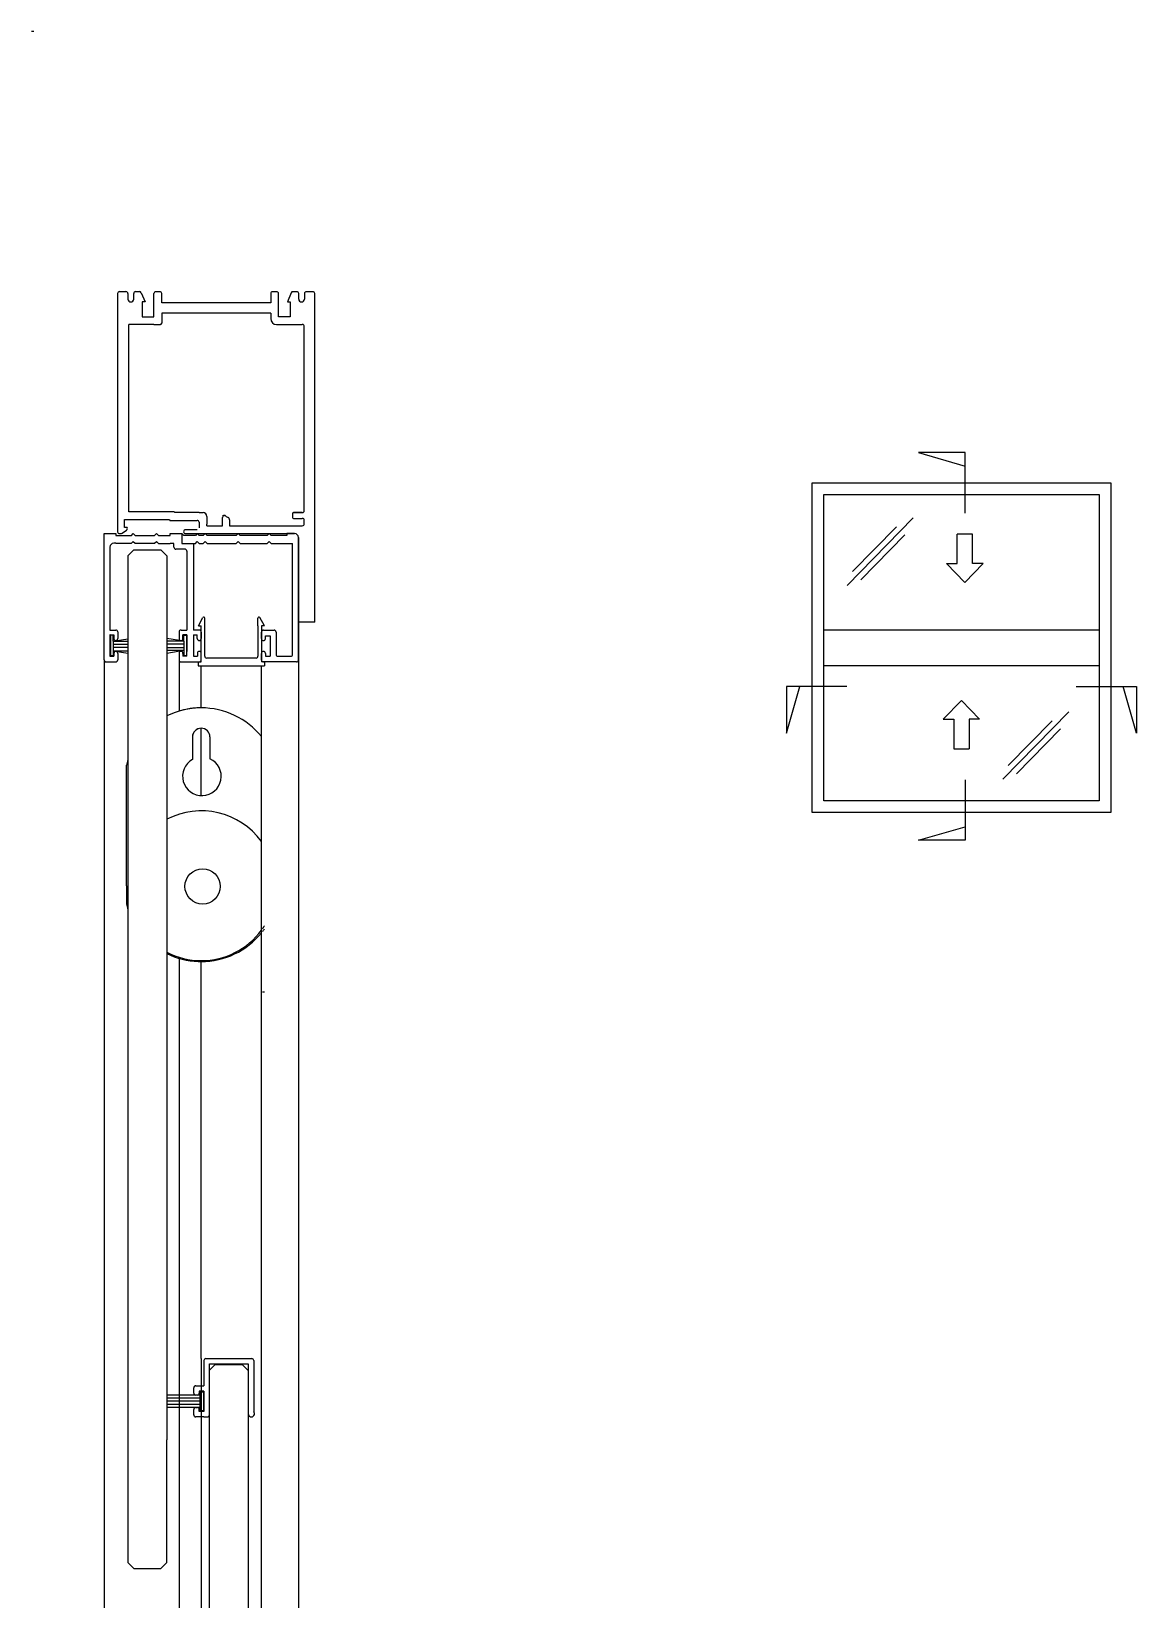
# Model space of a CAD drawing. Header units: millimetres. Extents: x -79 to 831, y -328 to 481.
# Drawn here: x -70.5 to 213.7, y 78.2 to 481.5 of the extents above; entities that cross this region are included whole.
import ezdxf

# ---------------------------------------------------------------- set-up
doc = ezdxf.new("R2010")
doc.units = ezdxf.units.MM
for name, color, linetype in [('cog', 50, 'Continuous'), ('frame', 22, 'Continuous'), ('glass', 170, 'Continuous'), ('guides', 94, 'Continuous'), ('layout', 18, 'Continuous'), ('seals', 111, 'Continuous')]:
    doc.layers.add(name, color=color, linetype=linetype)

msp = doc.modelspace()

# ---------------------------------------------------------------- linework, layer by layer
at = {"color": 7}
for p, q in [((-1.864, 319.823), (-1.864, 351.33)), ((-1.864, 351.323), (-1.864, -126.979)), ((-1.864, 349.823), (-1.864, 351.323)), ((-1.864, 351.323), (-1.864, 277.715))]:
    msp.add_line(p, q, dxfattribs=at)
at = {"layer": 'cog', "color": 1}
for p, q in [((-29.114, 300.026), (-29.114, 294.491)), ((-24.614, 300.026), (-24.614, 294.491)), ((-29.114, 294.491), (-29.114, 294.249)), ((-24.614, 294.491), (-24.614, 294.431)), ((-46.114, 261.776), (-46.114, 292.792)), ((-46.114, 261.776), (-46.114, 257.01))]:
    msp.add_line(p, q, dxfattribs=at)
at = {"layer": 'cog', "color": 94}
for p in [(-27.608, 242.291), (-26.864, 242.526)]:
    msp.add_line(p, (-26.864, 242.276), dxfattribs=at)
at = {"layer": 'cog', "color": 7}
msp.add_line((-10.615, 234.385), (-11.114, 234.385), dxfattribs=at)
at = {"layer": 'cog', "color": 1}
msp.add_circle((-26.499, 261.598), 4.546, dxfattribs=at)
for centre, radius, start, end in [((-26.825, 287.533), 19.993, 90.11269, 116.38897), ((-26.904, 287.533), 19.993, 38.9969, 89.88731), ((-26.864, 300.026), 2.25, 0, 180), ((-26.864, 300.026), 2.25, 109.28608, 180), ((-26.686, 289.914), 4.969, 119.25376, 65.35841), ((-26.825, 287.533), 19.993, 160.84666, 164.74953), ((-26.864, 261.776), 19.25, 36.37526, 117.36275), ((-26.825, 262.27), 19.993, 195.25047, 199.144), ((-26.864, 261.776), 19.25, 270, 323.62474), ((-26.904, 262.27), 19.993, 270.11269, 321.0031), ((-26.864, 261.776), 19.25, 242.63406, 270), ((-26.825, 262.27), 19.993, 243.60559, 267.75709)]:
    msp.add_arc(centre, radius, start, end, dxfattribs=at)
at = {"layer": 'cog', "color": 94}
for centre, radius, start, end in [((-26.825, 287.533), 19.993, 90.11269, 106.67209), ((-26.864, 261.776), 19.25, 324.9032, 327.57672), ((-12.301, 251.318), 1.77, 312.08448, 340.42353)]:
    msp.add_arc(centre, radius, start, end, dxfattribs=at)
at = {"layer": 'frame', "color": 22}
for p, q in [((-48.362, 414.041), (-48.362, 352.823)), ((-47.862, 414.541), (-46.222, 414.541)), ((-45.722, 414.041), (-45.722, 412.651)), ((-44.222, 412.651), (-44.222, 414.041)), ((-43.722, 414.541), (-42.752, 414.541)), ((-42.292, 414.237), (-41.309, 411.929)), ((-42.033, 411.929), (-42.033, 408.099)), ((-41.309, 411.929), (-42.033, 411.929)), ((-39.033, 408.099), (-39.033, 414.039)), ((-37.533, 414.539), (-38.533, 414.539)), ((-37.033, 411.689), (-37.033, 414.039)), ((-8.993, 411.689), (-37.033, 411.689)), ((-8.993, 414.039), (-8.993, 411.689)), ((-7.493, 414.539), (-8.493, 414.539)), ((-6.993, 408.098), (-6.993, 414.039)), ((-3.734, 414.235), (-4.717, 411.928)), ((-4.717, 411.928), (-3.993, 411.928)), ((-3.993, 411.928), (-3.993, 408.098)), ((-2.304, 414.539), (-3.274, 414.539)), ((-1.804, 412.649), (-1.804, 414.039)), ((-0.304, 414.039), (-0.304, 412.649)), ((1.836, 414.539), (0.196, 414.539)), ((2.336, 329.539), (2.336, 414.039)), ((-42.033, 408.099), (-39.033, 408.099)), ((-37.033, 408.989), (-37.033, 406.399)), ((-8.993, 408.989), (-37.033, 408.989)), ((-8.993, 408.989), (-8.993, 407.599)), ((-3.993, 408.098), (-6.993, 408.098)), ((-45.462, 357.961), (-45.462, 406.099)), ((-39.033, 406.099), (-45.462, 406.099)), ((-39.033, 406.099), (-37.333, 406.099)), ((-7.493, 406.099), (-0.864, 406.099)), ((-0.364, 358.238), (-0.364, 405.599)), ((-46.553, 355.928), (-35.053, 355.928)), ((-46.553, 353.866), (-46.553, 355.928)), ((-33.871, 357.961), (-45.462, 357.961)), ((-35.053, 355.928), (-35.053, 355.928)), ((-35.053, 355.928), (-34.903, 355.733)), ((-34.903, 355.733), (-27.903, 355.738)), ((-33.684, 357.738), (-33.871, 357.961)), ((-27.403, 357.738), (-33.684, 357.738)), ((-27.403, 357.738), (-26.403, 357.738)), ((-27.403, 355.238), (-27.402, 353.824)), ((-25.403, 356.738), (-25.403, 354.738)), ((-21.403, 357.008), (-20.903, 357.008)), ((-21.403, 354.338), (-21.403, 356.508)), ((-20.473, 356.764), (-19.948, 356.465)), ((-19.594, 355.856), (-19.594, 354.338)), ((-3.364, 357.538), (-3.364, 356.438)), ((-3.164, 357.738), (-0.864, 357.738)), ((-0.864, 357.738), (-3.164, 357.738)), ((-3.164, 356.238), (-0.864, 356.238)), ((-0.364, 354.838), (-0.364, 355.738)), ((-47.862, 352.323), (-47.518, 352.323)), ((-47.234, 352.412), (-46.069, 353.215)), ((-45.911, 353.866), (-46.553, 353.866)), ((-27.902, 353.323), (-30.902, 353.323)), ((-30.902, 352.323), (-2.864, 352.323)), ((-25.403, 354.338), (-25.403, 354.738)), ((-25.403, 354.338), (-21.403, 354.338)), ((-19.594, 354.338), (-0.864, 354.338)), ((-1.864, 332.539), (-1.864, 351.323)), ((-1.864, 329.539), (-1.864, 332.539)), ((-0.364, 329.539), (-1.864, 329.539)), ((2.336, 329.539), (-0.364, 329.539))]:
    msp.add_line(p, q, dxfattribs=at)
for centre, radius, start, end in [((-47.862, 414.041), 0.5, 90, 180), ((-46.222, 414.041), 0.5, 0, 90), ((-44.972, 412.651), 0.75, 180, 0), ((-43.722, 414.041), 0.5, 90, 180), ((-42.752, 414.041), 0.5, 23.0721, 90), ((-38.533, 414.039), 0.5, 90, 180), ((-37.533, 414.039), 0.5, 0, 90), ((-8.493, 414.039), 0.5, 90, 180), ((-7.493, 414.039), 0.5, 0, 90), ((-3.274, 414.039), 0.5, 90, 156.9279), ((-2.304, 414.039), 0.5, 0, 90), ((-1.054, 412.649), 0.75, 180, 0), ((0.196, 414.039), 0.5, 90, 180), ((1.836, 414.039), 0.5, 0, 90), ((-7.493, 407.599), 1.5, 180, 270), ((-37.333, 406.399), 0.3, 270, 0), ((-0.864, 405.599), 0.5, 0, 90), ((-27.903, 355.238), 0.5, 0.03951, 90.03951), ((-26.403, 356.738), 1, 0, 90), ((-20.903, 356.508), 0.5, 30.72973, 180), ((-20.294, 355.856), 0.7, 0, 60.36486), ((-3.164, 357.538), 0.2, 90, 180), ((-3.164, 356.438), 0.2, 180, 270), ((-0.864, 358.238), 0.5, 270, 0), ((-0.864, 355.738), 0.5, 0, 90), ((-47.862, 352.823), 0.5, 180, 270), ((-47.518, 352.823), 0.5, 270, 304.60749), ((-46.353, 353.633), 0.5, 304.60749, 27.79001), ((-30.902, 352.823), 0.5, 90, 270), ((-2.864, 351.323), 1, 0, 90), ((-0.864, 354.838), 0.5, 270, 0)]:
    msp.add_arc(centre, radius, start, end, dxfattribs=at)
at = {"layer": 'glass', "color": 160}
for p, q in [((-44.217, 348.129), (-45.71, 346.629)), ((-44.217, 348.129), (-43.475, 348.129)), ((-43.475, 348.129), (-37.21, 348.129)), ((-37.433, 348.129), (-37.21, 348.129)), ((-35.71, 346.628), (-37.21, 348.129)), ((-45.71, 346.629), (-45.717, 119.299)), ((-35.71, 346.628), (-35.717, 119.299)), ((-24.796, 137.144), (-24.802, -90.187)), ((-23.302, 138.644), (-24.796, 137.144)), ((-23.302, 138.644), (-16.296, 138.644)), ((-14.796, 137.142), (-16.296, 138.644)), ((-14.796, 137.142), (-14.802, -90.187)), ((-45.717, 119.299), (-45.717, 87.731)), ((-35.717, 87.731), (-35.717, 119.299)), ((-44.217, 86.231), (-45.717, 87.731)), ((-44.217, 86.231), (-37.217, 86.231)), ((-37.217, 86.231), (-35.717, 87.731))]:
    msp.add_line(p, q, dxfattribs=at)
at = {"layer": 'guides', "color": 94}
for p, q in [((-51.833, 319.837), (-51.833, 352.337)), ((-51.833, 352.337), (-48.833, 352.337)), ((-48.833, 352.337), (-48.833, 351.837)), ((-48.833, 351.837), (-44.833, 351.837)), ((-44.833, 351.837), (-44.339, 352.332)), ((-44.339, 352.332), (-43.854, 351.827)), ((-43.854, 351.827), (-38.854, 351.827)), ((-38.854, 351.827), (-38.357, 352.32)), ((-38.357, 352.32), (-37.864, 351.823)), ((-37.864, 351.823), (-34.864, 351.823)), ((-34.864, 351.823), (-34.864, 352.323)), ((-34.864, 352.323), (-31.864, 352.323)), ((-31.337, 351.841), (-31.864, 352.323)), ((-31.864, 352.323), (-31.864, 349.823)), ((-31.864, 352.323), (-31.864, 350.323)), ((-28.337, 351.841), (-31.337, 351.841)), ((-27.864, 352.323), (-28.337, 351.841)), ((-27.375, 351.841), (-27.864, 352.323)), ((-26.375, 351.841), (-27.375, 351.841)), ((-25.864, 352.323), (-26.375, 351.841)), ((-25.376, 351.817), (-25.864, 352.323)), ((-17.876, 351.817), (-25.376, 351.817)), ((-17.364, 352.323), (-17.876, 351.817)), ((-16.885, 351.817), (-17.364, 352.323)), ((-9.885, 351.817), (-16.885, 351.817)), ((-9.364, 352.323), (-9.885, 351.817)), ((-8.864, 351.823), (-9.364, 352.323)), ((-4.864, 351.823), (-8.864, 351.823)), ((-2.852, 352.323), (-4.864, 352.323)), ((-4.864, 352.323), (-4.864, 351.823)), ((-1.864, 351.33), (-1.864, 319.823)), ((-50.333, 348.837), (-50.333, 327.528)), ((-48.833, 349.837), (-49.333, 349.837)), ((-48.833, 349.837), (-44.833, 349.837)), ((-44.833, 349.837), (-44.331, 350.324)), ((-44.331, 350.324), (-43.854, 349.827)), ((-43.854, 349.827), (-38.854, 349.827)), ((-38.854, 349.827), (-38.349, 350.312)), ((-38.349, 350.312), (-37.864, 349.823)), ((-37.864, 349.823), (-34.864, 349.823)), ((-33.864, 349.795), (-34.864, 349.823)), ((-33.864, 348.825), (-33.864, 349.795)), ((-31.864, 348.323), (-33.365, 348.325)), ((-31.864, 349.823), (-28.364, 349.823)), ((-31.064, 348.323), (-31.864, 348.323)), ((-30.564, 347.823), (-30.564, 329.323)), ((-28.864, 349.823), (-28.864, 329.323)), ((-28.364, 349.823), (-27.864, 350.323)), ((-27.864, 350.323), (-27.375, 349.823)), ((-27.375, 349.823), (-26.375, 349.823)), ((-26.375, 349.823), (-25.864, 350.323)), ((-25.864, 350.323), (-25.376, 349.823)), ((-25.376, 349.823), (-17.876, 349.823)), ((-17.876, 349.823), (-17.364, 350.323)), ((-17.364, 350.323), (-16.885, 349.823)), ((-16.885, 349.823), (-9.885, 349.823)), ((-9.885, 349.823), (-9.364, 350.323)), ((-9.364, 350.323), (-8.864, 349.823)), ((-8.864, 349.823), (-3.364, 349.823)), ((-3.364, 321.281), (-3.364, 349.823)), ((-1.864, 349.823), (-1.864, 350.323)), ((-27.592, 328.578), (-26.407, 330.713)), ((-10.615, 328.587), (-11.827, 330.716)), ((-50.312, 327.528), (-50.333, 327.528)), ((-50.333, 327.528), (-48.834, 327.528)), ((-48.334, 327.028), (-48.334, 325.328)), ((-32.556, 327.035), (-32.556, 325.332)), ((-32.056, 327.535), (-30.564, 327.535)), ((-30.564, 329.323), (-30.564, 327.535)), ((-28.864, 329.323), (-28.864, 327.519)), ((-27.364, 327.519), (-28.864, 327.519)), ((-27.592, 328.578), (-26.858, 328.578)), ((-26.864, 327.019), (-26.864, 325.332)), ((-26.858, 319.337), (-26.858, 328.578)), ((-25.958, 329.517), (-25.958, 330.597)), ((-25.958, 320.837), (-25.958, 329.517)), ((-12.275, 328.587), (-12.275, 330.597)), ((-12.275, 328.587), (-12.275, 320.837)), ((-10.615, 328.587), (-11.365, 328.587)), ((-11.365, 328.587), (-11.365, 319.337)), ((-11.364, 325.314), (-11.364, 327.014)), ((-10.864, 327.514), (-8.114, 327.514)), ((-7.614, 327.014), (-7.614, 321.281)), ((-50.312, 326.328), (-50.334, 326.328)), ((-50.334, 326.328), (-50.33, 320.787)), ((-50.334, 326.328), (-49.334, 326.328)), ((-49.334, 326.328), (-49.334, 325.328)), ((-48.334, 324.828), (-48.334, 324.828)), ((-31.556, 325.332), (-31.556, 326.332)), ((-30.556, 326.332), (-31.556, 326.332)), ((-30.556, 326.332), (-30.556, 322.045)), ((-28.864, 326.332), (-28.861, 320.822)), ((-28.864, 326.332), (-27.864, 326.332)), ((-27.864, 325.332), (-27.864, 326.332)), ((-10.364, 325.314), (-10.364, 326.064)), ((-10.364, 326.064), (-9.114, 326.064)), ((-9.114, 326.064), (-9.114, 320.781)), ((-51.833, 319.837), (-51.833, -127.973)), ((-51.333, 319.337), (-50.333, 319.337)), ((-50.33, 320.787), (-50.333, 320.787)), ((-50.333, 319.337), (-48.83, 319.337)), ((-50.33, 320.787), (-49.33, 320.787)), ((-49.33, 321.537), (-49.33, 320.787)), ((-48.33, 321.537), (-48.33, 319.837)), ((-32.561, 321.537), (-32.561, 319.837)), ((-32.561, 319.837), (-32.561, 306.686)), ((-32.056, 322.037), (-32.061, 322.037)), ((-32.061, 319.337), (-27.361, 319.337)), ((-31.556, 322.045), (-31.556, 322.037)), ((-31.556, 321.537), (-31.556, 320.808)), ((-30.556, 320.808), (-31.556, 320.808)), ((-30.556, 322.045), (-30.556, 321.98)), ((-30.556, 320.808), (-30.556, 321.98)), ((-28.861, 320.822), (-27.861, 320.822)), ((-27.861, 321.547), (-27.861, 320.822)), ((-27.608, 319.337), (-26.858, 319.337)), ((-27.608, 319.337), (-27.608, 318.337)), ((-26.861, 319.837), (-26.861, 321.547)), ((-12.775, 320.337), (-25.458, 320.337)), ((-10.615, 319.337), (-11.365, 319.337)), ((-11.364, 319.823), (-11.364, 321.531)), ((-2.364, 319.323), (-10.864, 319.323)), ((-10.615, 319.337), (-10.615, 318.337)), ((-10.364, 321.531), (-10.364, 320.781)), ((-10.364, 320.781), (-9.114, 320.781)), ((-9.114, 320.781), (-9.114, 320.781)), ((-7.114, 320.781), (-3.864, 320.781)), ((-27.608, 318.337), (-10.615, 318.337)), ((-26.861, 307.526), (-26.861, 318.337)), ((-11.365, 140.196), (-11.365, 318.337)), ((-26.861, 284.948), (-26.861, 302.276)), ((-32.561, 243.388), (-32.561, -125.905)), ((-26.861, 140.196), (-26.861, 242.526)), ((-26.861, 140.196), (-26.861, -102.973)), ((-11.365, -96.029), (-11.365, 140.196))]:
    msp.add_line(p, q, dxfattribs=at)
for centre, radius, start, end in [((-49.333, 348.837), 1, 90, 180), ((-33.364, 348.825), 0.5, 180, 269.92751), ((-31.064, 347.823), 0.5, 0, 90), ((-26.198, 330.597), 0.24, 0, 150.98635), ((-12.035, 330.597), 0.24, 29.6435, 180), ((-48.834, 327.028), 0.5, 0, 90), ((-32.056, 327.035), 0.5, 90, 180), ((-27.364, 327.019), 0.5, 0, 90), ((-10.864, 327.014), 0.5, 90, 180), ((-8.114, 327.014), 0.5, 0, 90), ((-48.834, 325.328), 0.5, 180, 0), ((-32.056, 325.332), 0.5, 180, 0), ((-27.364, 325.332), 0.5, 180, 0), ((-10.864, 325.314), 0.5, 180, 0), ((-51.333, 319.837), 0.5, 180, 270), ((-48.83, 321.537), 0.5, 0, 180), ((-48.83, 319.837), 0.5, 270, 0), ((-32.061, 321.537), 0.5, 90, 180), ((-32.061, 319.837), 0.5, 180, 270), ((-32.056, 321.537), 0.5, 0, 90), ((-27.361, 321.547), 0.5, 0, 180), ((-27.361, 319.837), 0.5, 270, 0), ((-25.458, 320.837), 0.5, 180, 270), ((-12.775, 320.837), 0.5, 270, 0), ((-10.864, 321.531), 0.5, 0, 180), ((-10.864, 319.823), 0.5, 180, 270), ((-7.114, 321.281), 0.5, 180, 270), ((-3.864, 321.281), 0.5, 270, 0), ((-2.364, 319.823), 0.5, 270, 0)]:
    msp.add_arc(centre, radius, start, end, dxfattribs=at)
at = {"layer": 'layout', "color": 18}
for p, q in [((169.576, 373.141), (157.57, 373.141)), ((157.57, 373.141), (169.575, 369.7)), ((169.575, 369.7), (169.576, 373.141)), ((169.576, 357.615), (169.576, 373.141)), ((139.215, 339.025), (156.227, 356.356)), ((151.934, 354.09), (140.628, 342.556)), ((154.077, 351.99), (142.771, 340.456)), ((167.51, 344.61), (167.51, 352.207)), ((171.471, 352.207), (167.51, 352.207)), ((171.471, 344.61), (171.471, 352.207)), ((169.49, 339.731), (164.809, 344.61)), ((164.809, 344.61), (167.51, 344.61)), ((169.49, 339.731), (174.172, 344.61)), ((174.172, 344.61), (171.471, 344.61)), ((133.22, 327.625), (204.073, 327.625)), ((133.22, 318.375), (204.073, 318.375)), ((139.187, 312.983), (123.662, 312.983)), ((123.662, 312.983), (123.662, 300.977)), ((127.103, 312.982), (123.662, 312.983)), ((123.662, 300.977), (127.103, 312.982)), ((198.148, 312.983), (213.673, 312.983)), ((210.232, 312.982), (213.673, 312.983)), ((213.673, 300.977), (210.232, 312.982)), ((213.673, 312.983), (213.673, 300.977)), ((168.62, 309.453), (163.939, 304.574)), ((168.62, 309.453), (173.301, 304.574)), ((163.939, 304.574), (166.639, 304.574)), ((166.639, 304.574), (166.639, 296.976)), ((173.301, 304.574), (170.6, 304.574)), ((170.6, 304.574), (170.6, 296.976)), ((179.24, 289.154), (196.252, 306.485)), ((191.958, 304.219), (180.653, 292.685)), ((194.101, 302.119), (182.795, 290.585)), ((166.639, 296.976), (170.6, 296.976)), ((169.576, 288.994), (169.576, 273.469)), ((157.57, 273.469), (169.575, 276.91)), ((169.575, 276.91), (169.576, 273.469)), ((169.576, 273.469), (157.57, 273.469))]:
    msp.add_line(p, q, dxfattribs=at)
for points in [[(130.22, 365.375), (207.073, 365.375), (207.073, 280.625), (130.22, 280.625)], [(133.22, 362.375), (204.073, 362.375), (204.073, 283.625), (133.22, 283.625)]]:
    msp.add_lwpolyline(points, close=True, dxfattribs=at)
at = {"layer": 'seals', "color": 177}
for p, q in [((-69.89, 481.476), (-70.54, 481.476)), ((-49.531, 326.187), (-50.188, 326.187)), ((-50.188, 326.187), (-50.188, 320.927)), ((-49.531, 324.682), (-49.531, 326.187)), ((-49.531, 324.682), (-45.711, 325.275)), ((-49.531, 324.682), (-45.711, 324.683)), ((-49.531, 324.682), (-49.531, 320.927)), ((-49.53, 323.867), (-45.711, 323.868)), ((-45.711, 323.044), (-49.53, 323.043)), ((-31.344, 324.697), (-35.711, 325.375)), ((-31.344, 324.697), (-35.711, 324.699)), ((-31.345, 323.882), (-35.711, 323.883)), ((-35.711, 323.059), (-31.345, 323.058)), ((-31.344, 324.697), (-31.344, 326.203)), ((-31.344, 326.203), (-30.688, 326.203)), ((-31.344, 324.697), (-31.344, 320.942)), ((-30.688, 326.203), (-30.688, 320.942)), ((-49.531, 320.927), (-50.188, 320.927)), ((-49.53, 322.219), (-45.711, 321.567)), ((-49.529, 322.219), (-45.711, 322.22)), ((-31.346, 322.234), (-35.711, 322.235)), ((-31.345, 322.234), (-35.711, 321.489)), ((-31.344, 320.942), (-30.688, 320.942)), ((-27.264, 130.796), (-35.716, 130.796)), ((-27.264, 129.996), (-35.716, 129.996)), ((-27.264, 129.196), (-35.716, 129.196)), ((-27.26, 131.632), (-26.307, 131.632)), ((-27.26, 131.632), (-27.26, 126.77)), ((-26.307, 131.632), (-26.307, 126.77)), ((-27.264, 128.396), (-35.716, 128.396)), ((-27.264, 127.596), (-35.716, 127.596)), ((-26.307, 126.77), (-27.26, 126.77))]:
    msp.add_line(p, q, dxfattribs=at)
at = {"layer": 'seals', "color": 253}
msp.add_line((-45.715, 325.295), (-45.715, 320.878), dxfattribs=at)
at = {"layer": 'seals', "color": 226}
for p, q in [((-26.169, 139.696), (-26.169, 133.196)), ((-25.669, 140.196), (-13.869, 140.196)), ((-24.769, 125.696), (-24.769, 138.796)), ((-24.769, 138.796), (-14.769, 138.796)), ((-14.769, 138.796), (-14.769, 125.979)), ((-13.369, 139.696), (-13.369, 126.525)), ((-28.269, 133.196), (-26.169, 133.196)), ((-28.769, 131.296), (-28.769, 132.696)), ((-27.869, 130.796), (-28.269, 130.796)), ((-26.869, 131.796), (-27.369, 131.796)), ((-27.369, 131.796), (-27.369, 131.296)), ((-26.169, 131.796), (-26.869, 131.796)), ((-26.169, 131.796), (-26.169, 126.596)), ((-28.769, 127.496), (-28.769, 127.496)), ((-28.769, 125.696), (-28.769, 127.096)), ((-28.269, 127.596), (-27.869, 127.596)), ((-26.169, 125.196), (-28.269, 125.196)), ((-27.369, 126.596), (-27.369, 127.096)), ((-26.169, 126.596), (-27.369, 126.596)), ((-26.169, 125.196), (-25.269, 125.196))]:
    msp.add_line(p, q, dxfattribs=at)
for centre, radius, start, end in [((-25.669, 139.696), 0.5, 90, 180), ((-13.869, 139.696), 0.5, 0, 90), ((-28.269, 132.696), 0.5, 90, 180), ((-28.269, 131.296), 0.5, 180, 270), ((-27.869, 131.296), 0.5, 270, 0), ((-28.269, 127.096), 0.5, 90, 180), ((-28.269, 125.696), 0.5, 180, 270), ((-27.869, 127.096), 0.5, 0, 90), ((-25.269, 125.696), 0.5, 270, 0), ((-13.969, 125.996), 0.8, 180, 41.40962)]:
    msp.add_arc(centre, radius, start, end, dxfattribs=at)

doc.saveas('drawing.dxf')
